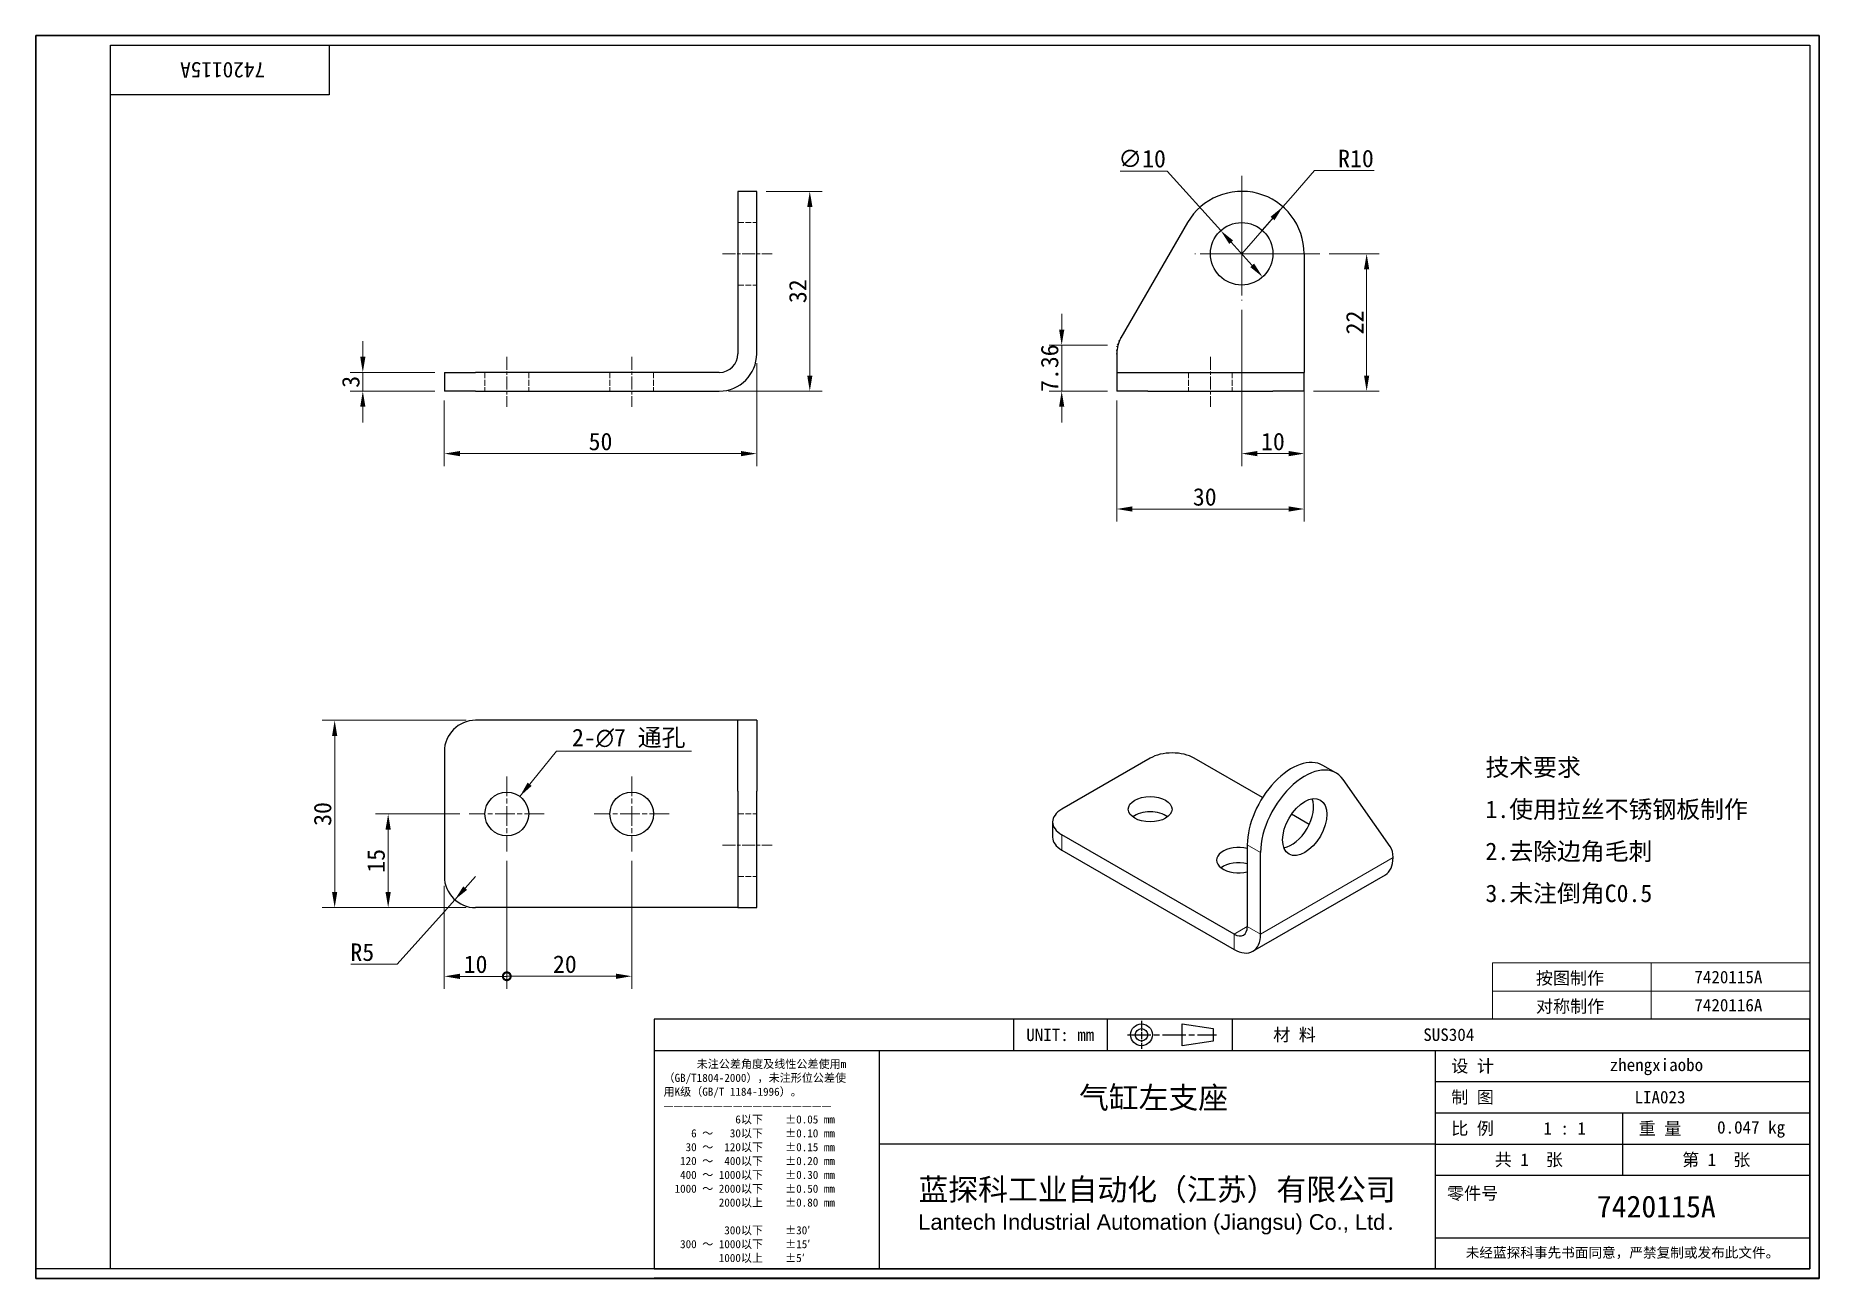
# Model space of a CAD drawing. Header units: millimetres. Extents: x 6 to 292, y 5 to 205.
import ezdxf
from ezdxf.enums import TextEntityAlignment as Align

# ---------------------------------------------------------------- set-up
doc = ezdxf.new("R2010")
doc.units = ezdxf.units.MM
for name, pattern in [('CHAIN', [0.3543, 0.2362, -0.0295, 0.0591, -0.0295]), ('DASHED', [0.2067, 0.1654, -0.0413]), ('DOTTED', [0.0482, 0.0069, -0.0413])]:
    doc.linetypes.add(name, pattern=pattern)
for name, color, linetype, lineweight in [('1', 7, 'Continuous', 18), ('可见 (ISO)', 7, 'Continuous', 25), ('可见窄的 (ISO)', 7, 'Continuous', 18), ('图框 (ISO)', 7, 'Continuous', 35), ('标题 (ISO)', 7, 'Continuous', 25), ('草图几何图元 (ISO)', 7, 'Continuous', 18)]:
    doc.layers.add(name, color=color, linetype=linetype, lineweight=lineweight)
for name, color, linetype, lineweight, true_color in [('中心标记 (ISO)', 1, 'CHAIN', 18, 0xff0000), ('中心线 (ISO)', 1, 'CHAIN', 18, 0xff0000), ('尺寸 (ISO)', 7, 'Continuous', 18, 0x008000), ('符号 (ISO)', 7, 'Continuous', 18, 0x008000), ('隐藏 (ISO)', 5, 'DASHED', 18, 0x0000ff)]:
    doc.layers.add(name, color=color, linetype=linetype, lineweight=lineweight, true_color=true_color)
doc.styles.add('文本样式164', font='SimSun.ttf')
doc.styles.add('文本样式165', font='SimSun.ttf')
doc.styles.add('文本样式74', font='SimSun.ttf')
doc.styles.add('最新国标', font='simfang.ttf')
doc.styles.add('注释文本 (ISO)', font='simfang.ttf')
doc.styles.add('添加1', font='simfang.ttf')
doc.dimstyles.new('默认 (GB)', dxfattribs={"dimtxt": 2.8, "dimasz": 2.5, "dimexe": 2, "dimexo": 1.5, "dimgap": 0.5, "dimtad": 1, "dimtoh": 1, "dimdsep": 46, "dimtxsty": '最新国标', "dimcen": 0.09, "dimdle": 10, "dimclrd": 256, "dimclre": 256, "dimclrt": 256, "dimazin": 2, "dimtfac": 0.535714, "dimtdec": 3, "dimtmove": 0, "dimatfit": 3, "dimfxl": 0, "dimtolj": 1, "dimlwd": -1, "dimlwe": -1, "dimarcsym": 0})
doc.dimstyles.new('默认 (GB)$7', dxfattribs={"dimtxt": 2.8, "dimasz": 2.5, "dimexe": 2, "dimexo": 1.5, "dimgap": 0.5, "dimtad": 1, "dimtoh": 1, "dimdsep": 46, "dimtxsty": '最新国标', "dimcen": 0.09, "dimdle": 10, "dimclrd": 256, "dimclre": 256, "dimclrt": 256, "dimazin": 2, "dimtfac": 0.535714, "dimtdec": 3, "dimtmove": 0, "dimatfit": 3, "dimfxl": 0, "dimtolj": 1, "dimlwd": -1, "dimlwe": -1, "dimarcsym": 0})

# ---------------------------------------------------------------- blocks, each defined once
blk = doc.blocks.new('图框 最新国标')
at = {"layer": '图框 (ISO)'}
for p, q in [((6, 7), (6, 204.5)), ((6, 204.5), (291.5, 204.5)), ((291.5, 204.5), (291.5, 5.5)), ((6, 7), (6, 5.5)), ((6, 7), (6, 5.5)), ((291.5, 5.5), (6, 5.5))]:
    blk.add_line(p, q, dxfattribs=at)
at = {"layer": '图框 (ISO)', "color": 7, "linetype": 'Continuous', "lineweight": 25}
for p, q in [((18, 203), (290, 203)), ((18, 7), (18, 203)), ((18, 203), (290, 203)), ((53, 203), (53, 195)), ((290, 203), (290, 7)), ((290, 203), (290, 7)), ((53, 195), (18, 195)), ((290, 7), (6, 7)), ((290, 7), (18, 7))]:
    blk.add_line(p, q, dxfattribs=at)
at = {"layer": '图框 (ISO)', "style": '文本样式74'}
blk.add_attdef('零件代号_001', (42.73, 200.25), '', height=2.5, rotation=180, dxfattribs=at)
blk = doc.blocks.new('标题栏 最新国标')
at = {"layer": '标题 (ISO)'}
for p, q in [((381.98, -183.84), (196.98, -183.84)), ((196.98, -183.84), (196.98, -223.84)), ((254.48, -183.84), (254.48, -188.84)), ((269.48, -183.84), (269.48, -188.84)), ((281.48, -188.09), (281.48, -184.59)), ((281.48, -184.59), (286.48, -185.34)), ((286.48, -185.34), (286.48, -187.34)), ((289.48, -183.84), (289.48, -188.84)), ((381.98, -223.84), (381.98, -183.84)), ((383.48, -183.84), (383.48, -225.34)), ((286.48, -187.34), (281.48, -188.09)), ((196.98, -188.84), (381.98, -188.84)), ((232.98, -188.84), (232.98, -223.84)), ((321.98, -188.84), (321.98, -223.84)), ((321.98, -193.84), (381.98, -193.84)), ((321.98, -198.84), (381.98, -198.84)), ((351.98, -198.84), (351.98, -208.84)), ((321.98, -203.84), (232.98, -203.84)), ((321.98, -203.84), (381.98, -203.84)), ((321.98, -208.84), (381.98, -208.84)), ((321.98, -218.84), (381.98, -218.84)), ((196.98, -223.84), (381.98, -223.84)), ((383.48, -225.34), (196.98, -225.34))]:
    blk.add_line(p, q, dxfattribs=at)
at = {"layer": '标题 (ISO)', "linetype": 'CHAIN', "ltscale": 5.000333}
blk.add_line((274.98, -184.09), (274.98, -188.59), dxfattribs=at)
at = {"layer": '标题 (ISO)', "linetype": 'CHAIN', "ltscale": 15.834605}
blk.add_line((272.73, -186.34), (286.98, -186.34), dxfattribs=at)
at = {"layer": '标题 (ISO)'}
for radius in [1.75, 1]:
    blk.add_circle((274.98, -186.34), radius, dxfattribs=at)
at = {"layer": '1', "style": '文本样式164'}
for s, p in [('UNIT: mm', (261.98, -186.34)), ('材 料', (299.48, -186.34)), ('设 计', (327.98, -191.34)), ('制 图', (327.98, -196.34)), ('比 例', (327.98, -201.34)), ('重 量', (357.98, -201.34)), ('共 1  张', (336.98, -206.34)), ('第 1  张', (366.98, -206.34))]:
    blk.add_text(s, height=2, dxfattribs=at).set_placement(p, align=Align.MIDDLE_CENTER)
at = {"layer": '标题 (ISO)', "style": '注释文本 (ISO)'}
for s, insert, char_height, attachment_point, line_spacing_factor in [('\\fSimSun|b0|i0;{\\H1.3000;      未注公差角度及线性公差使用m\\P}\\fSimSun|b0|i0;{\\H1.3000;（GB/T1804-2000），未注形位公差使\\P}\\fSimSun|b0|i0;{\\H1.3000;用K级（GB/T 1184-1996）。\\P}\\fSimSun|b0|i0;{\\H1.3000;—————————————————\\P}\\fSimSun|b0|i0;{\\H1.3000;             6以下    ±0.05 mm\\P}\\fSimSun|b0|i0;{\\H1.3000;     6 ～   30以下    ±0.10 mm\\P}\\fSimSun|b0|i0;{\\H1.3000;    30 ～  120以下    ±0.15 mm\\P}\\fSimSun|b0|i0;{\\H1.3000;   120 ～  400以下    ±0.20 mm\\P}\\fSimSun|b0|i0;{\\H1.3000;   400 ～ 1000以下    ±0.30 mm\\P}\\fSimSun|b0|i0;{\\H1.3000;  1000 ～ 2000以下    ±0.50 mm\\P}\\fSimSun|b0|i0;{\\H1.3000;          2000以上    ±0.80 mm\\P}\\fSimSun|b0|i0;{\\H1.3000;\\P}\\fSimSun|b0|i0;{\\H1.3000;           300以下    ±30′\\P}\\fSimSun|b0|i0;{\\H1.3000;   300 ～ 1000以下    ±15′\\P}\\fSimSun|b0|i0;{\\H1.3000;          1000以上    ±5′}', (198.48, -206.63), 1.3, 4, 1.023913), ('{\\fMicrosoft YaHei|b0|i0|c134|p34;\\H1.75x;蓝探科工业自动化（江苏）有限公司\\P\\fArial|b0|i0|c0|p34;\\H0.71429x;Lantech Industrial Automation (Jiangsu) Co., Ltd\\fFangSong|b0|i0|c134|p49;.\\H1.15195x; }', (277.48, -213.84), 2, 5, 0.978695)]:
    blk.add_mtext(s, dxfattribs=dict(at, insert=insert, char_height=char_height, attachment_point=attachment_point, line_spacing_factor=line_spacing_factor))
at = {"layer": '标题 (ISO)', "attachment_point": 5, "style": '注释文本 (ISO)'}
for s, insert, char_height in [('\\fFangSong|b0|i0;LIA023', (357.98, -196.34), 2), ('\\fFangSong|b0|i0;零件号', (327.98, -211.84), 2), ('\\fSimSun|b0|i0;{\\H1.6000;未经蓝探科事先书面同意，严禁复制或发布此文件。}', (351.98, -221.34), 1.6)]:
    blk.add_mtext(s, dxfattribs=dict(at, insert=insert, char_height=char_height))
at = {"layer": '标题 (ISO)'}
for tag, p, height, style in [('材料_001', (320.09, -187.33), 2, '注释文本 (ISO)'), ('设计人_001', (349.92, -192.16), 2, '注释文本 (ISO)'), ('库存编号_001', (264.98, -198.16), 3.5, '文本样式165'), ('视图比例_001', (339.32, -202.33), 2, '注释文本 (ISO)'), ('质量\\P3;_001', (367.12, -202.16), 2, '注释文本 (ISO)'), ('零件代号_001', (347.86, -215.59), 3.5, '文本样式165')]:
    blk.add_attdef(tag, p, '', height=height, dxfattribs=dict(at, style=style))
blk = doc.blocks.new('*D5')
at = {"layer": 'Defpoints', "color": 0, "transparency": 16777216}
for p in [(121.41, 153.57), (71.41, 147.57), (121.41, 137.57)]:
    blk.add_point(p, dxfattribs=at)
at = {"layer": '尺寸 (ISO)', "color": 116, "true_color": 0x00803f, "transparency": 16777216}
for p, q in [((121.41, 152.07), (121.41, 135.57)), ((71.41, 146.07), (71.41, 135.57)), ((73.91, 137.57), (118.91, 137.57))]:
    blk.add_line(p, q, dxfattribs=at)
for points in [[(73.91, 137.99), (73.91, 137.15), (71.41, 137.57)], [(118.91, 137.99), (118.91, 137.15), (121.41, 137.57)]]:
    blk.add_solid(points, dxfattribs=at)
at = {"layer": '尺寸 (ISO)', "transparency": 16777216, "insert": (96.41, 139.49), "char_height": 2.8, "attachment_point": 5, "style": '最新国标'}
blk.add_mtext('\\A1;50', dxfattribs=at)
blk = doc.blocks.new('*D6')
at = {"layer": 'Defpoints', "color": 0, "transparency": 16777216}
for p in [(76.41, 94.86), (53.86, 64.86), (76.41, 64.86)]:
    blk.add_point(p, dxfattribs=at)
at = {"layer": '尺寸 (ISO)', "color": 116, "true_color": 0x00803f, "transparency": 16777216}
for p, q in [((74.91, 94.86), (51.86, 94.86)), ((53.86, 92.36), (53.86, 67.36)), ((74.91, 64.86), (51.86, 64.86))]:
    blk.add_line(p, q, dxfattribs=at)
for points in [[(53.44, 92.36), (54.27, 92.36), (53.86, 94.86)], [(53.44, 67.36), (54.27, 67.36), (53.86, 64.86)]]:
    blk.add_solid(points, dxfattribs=at)
at = {"layer": '尺寸 (ISO)', "transparency": 16777216, "insert": (51.94, 79.86), "char_height": 2.8, "attachment_point": 5, "rotation": 90, "style": '最新国标'}
blk.add_mtext('\\A1;30', dxfattribs=at)
blk = doc.blocks.new('*D7')
at = {"layer": 'Defpoints', "color": 0, "transparency": 16777216}
for p in [(211.54, 169.57), (209.04, 147.57), (219.04, 147.57)]:
    blk.add_point(p, dxfattribs=at)
at = {"layer": '尺寸 (ISO)', "color": 116, "true_color": 0x00803f, "transparency": 16777216}
for p, q in [((213.04, 169.57), (221.04, 169.57)), ((219.04, 167.07), (219.04, 150.07)), ((210.54, 147.57), (221.04, 147.57))]:
    blk.add_line(p, q, dxfattribs=at)
for points in [[(218.62, 167.07), (219.46, 167.07), (219.04, 169.57)], [(218.62, 150.07), (219.46, 150.07), (219.04, 147.57)]]:
    blk.add_solid(points, dxfattribs=at)
at = {"layer": '尺寸 (ISO)', "transparency": 16777216, "insert": (217.14, 158.57), "char_height": 2.8, "attachment_point": 5, "rotation": 90, "style": '最新国标'}
blk.add_mtext('\\A1;22', dxfattribs=at)
blk = doc.blocks.new('*D8')
at = {"layer": 'Defpoints', "color": 0, "transparency": 16777216}
for p in [(205.62, 177.1), (199.04, 169.57)]:
    blk.add_point(p, dxfattribs=at)
at = {"layer": '尺寸 (ISO)', "color": 116, "true_color": 0x00803f, "transparency": 16777216}
for p, q in [((210.69, 182.9), (207.27, 178.98)), ((220.24, 182.9), (210.69, 182.9)), ((199.04, 169.57), (205.62, 177.1)), ((205.62, 177.1), (207.27, 178.98)), ((203.98, 175.22), (202.33, 173.33))]:
    blk.add_line(p, q, dxfattribs=at)
blk.add_solid([(203.66, 175.49), (204.29, 174.94), (205.62, 177.1)], dxfattribs=at)
at = {"layer": '尺寸 (ISO)', "transparency": 16777216, "insert": (217.33, 184.81), "char_height": 2.8, "attachment_point": 5, "style": '最新国标'}
blk.add_mtext('\\A1;R10', dxfattribs=at)
blk = doc.blocks.new('*D9')
at = {"layer": 'Defpoints', "color": 0, "transparency": 16777216}
for p in [(195.69, 173.28), (202.39, 165.86)]:
    blk.add_point(p, dxfattribs=at)
at = {"layer": '尺寸 (ISO)', "color": 116, "true_color": 0x00803f, "transparency": 16777216}
for p, q in [((187.09, 182.78), (179.61, 182.78)), ((195.69, 173.28), (187.09, 182.78)), ((200.72, 167.72), (197.36, 171.42))]:
    blk.add_line(p, q, dxfattribs=at)
for points in [[(197.67, 171.7), (197.05, 171.14), (195.69, 173.28)], [(201.03, 168), (200.41, 167.44), (202.39, 165.86)]]:
    blk.add_solid(points, dxfattribs=at)
at = {"layer": '尺寸 (ISO)', "transparency": 16777216, "insert": (183.1, 184.78), "char_height": 2.8, "attachment_point": 5, "style": '最新国标'}
blk.add_mtext('\\A1;∅10', dxfattribs=at)
blk = doc.blocks.new('*D10')
at = {"layer": 'Defpoints', "color": 0, "transparency": 16777216}
for p in [(179.04, 154.93), (170.23, 147.57), (179.04, 147.57)]:
    blk.add_point(p, dxfattribs=at)
at = {"layer": '尺寸 (ISO)', "color": 116, "true_color": 0x00803f, "transparency": 16777216}
for p, q in [((170.23, 157.43), (170.23, 159.93)), ((177.54, 154.93), (168.23, 154.93)), ((170.23, 154.93), (170.23, 152.43)), ((170.23, 152.43), (170.23, 150.07)), ((170.23, 147.57), (170.23, 150.07)), ((177.54, 147.57), (168.23, 147.57)), ((170.23, 145.07), (170.23, 142.57))]:
    blk.add_line(p, q, dxfattribs=at)
for points in [[(169.81, 157.43), (170.65, 157.43), (170.23, 154.93)], [(169.81, 145.07), (170.65, 145.07), (170.23, 147.57)]]:
    blk.add_solid(points, dxfattribs=at)
at = {"layer": '尺寸 (ISO)', "transparency": 16777216, "insert": (168.31, 151.25), "char_height": 2.8, "attachment_point": 5, "rotation": 90, "style": '最新国标'}
blk.add_mtext('\\A1;7.36', dxfattribs=at)
blk = doc.blocks.new('*D11')
at = {"layer": 'Defpoints', "color": 0, "transparency": 16777216}
for p in [(179.04, 147.57), (209.04, 147.57), (209.04, 128.7)]:
    blk.add_point(p, dxfattribs=at)
at = {"layer": '尺寸 (ISO)', "color": 116, "true_color": 0x00803f, "transparency": 16777216}
for p, q in [((179.04, 146.07), (179.04, 126.7)), ((209.04, 146.07), (209.04, 126.7)), ((181.54, 128.7), (206.54, 128.7))]:
    blk.add_line(p, q, dxfattribs=at)
for points in [[(181.54, 129.12), (181.54, 128.28), (179.04, 128.7)], [(206.54, 129.12), (206.54, 128.28), (209.04, 128.7)]]:
    blk.add_solid(points, dxfattribs=at)
at = {"layer": '尺寸 (ISO)', "transparency": 16777216, "insert": (193.13, 130.62), "char_height": 2.8, "attachment_point": 5, "style": '最新国标'}
blk.add_mtext('\\A1;30', dxfattribs=at)
blk = doc.blocks.new('_DotSmall')
at = {"color": 0, "linetype": 'ByBlock', "const_width": 0.5}
blk.add_lwpolyline([(-0.0625, 0, 1), (0.0625, 0, 1)], format="xyb", close=True, dxfattribs=at)
blk = doc.blocks.new('*D12')
at = {"layer": 'Defpoints', "color": 0, "transparency": 16777216}
for p in [(81.41, 73.86), (71.41, 69.86), (81.41, 53.86)]:
    blk.add_point(p, dxfattribs=at)
at = {"layer": '尺寸 (ISO)', "color": 116, "true_color": 0x00803f, "transparency": 16777216}
for p, q in [((81.41, 72.36), (81.41, 51.86)), ((71.41, 68.36), (71.41, 51.86)), ((73.91, 53.86), (81.41, 53.86))]:
    blk.add_line(p, q, dxfattribs=at)
blk.add_solid([(73.91, 54.28), (73.91, 53.44), (71.41, 53.86)], dxfattribs=at)
at = {"layer": '尺寸 (ISO)', "color": 116, "true_color": 0x00803f, "transparency": 16777216, "xscale": 2.5, "yscale": 2.5, "zscale": 2.5}
blk.add_blockref('_DotSmall', (81.41, 53.86), dxfattribs=at)
at = {"layer": '尺寸 (ISO)', "transparency": 16777216, "insert": (76.41, 55.78), "char_height": 2.8, "attachment_point": 5, "style": '最新国标'}
blk.add_mtext('\\A1;10', dxfattribs=at)
blk = doc.blocks.new('*D14')
at = {"layer": 'Defpoints', "color": 0, "transparency": 16777216}
for p in [(81.41, 73.86), (101.41, 73.86), (101.41, 53.88)]:
    blk.add_point(p, dxfattribs=at)
at = {"layer": '尺寸 (ISO)', "color": 116, "true_color": 0x00803f, "transparency": 16777216}
for p, q in [((81.41, 72.36), (81.41, 51.88)), ((101.41, 72.36), (101.41, 51.88)), ((81.41, 53.88), (98.91, 53.88))]:
    blk.add_line(p, q, dxfattribs=at)
blk.add_solid([(98.91, 54.29), (98.91, 53.46), (101.41, 53.88)], dxfattribs=at)
at = {"layer": '尺寸 (ISO)', "color": 116, "true_color": 0x00803f, "transparency": 16777216, "xscale": 2.5, "yscale": 2.5, "zscale": 2.5, "rotation": 180}
blk.add_blockref('_DotSmall', (81.41, 53.88), dxfattribs=at)
at = {"layer": '尺寸 (ISO)', "transparency": 16777216, "insert": (90.7, 55.79), "char_height": 2.8, "attachment_point": 5, "style": '最新国标'}
blk.add_mtext('\\A1;20', dxfattribs=at)
blk = doc.blocks.new('*D15')
at = {"layer": 'Defpoints', "color": 0, "transparency": 16777216}
for p in [(62.42, 79.86), (75.41, 79.86), (76.41, 64.86)]:
    blk.add_point(p, dxfattribs=at)
at = {"layer": '尺寸 (ISO)', "color": 116, "true_color": 0x00803f, "transparency": 16777216}
for p, q in [((73.91, 79.86), (60.42, 79.86)), ((62.42, 67.36), (62.42, 77.36)), ((74.91, 64.86), (60.42, 64.86))]:
    blk.add_line(p, q, dxfattribs=at)
for points in [[(62, 77.36), (62.84, 77.36), (62.42, 79.86)], [(62, 67.36), (62.84, 67.36), (62.42, 64.86)]]:
    blk.add_solid(points, dxfattribs=at)
at = {"layer": '尺寸 (ISO)', "transparency": 16777216, "insert": (60.5, 72.36), "char_height": 2.8, "attachment_point": 5, "rotation": 90, "style": '最新国标'}
blk.add_mtext('\\A1;15', dxfattribs=at)
blk = doc.blocks.new('*D16')
at = {"layer": 'Defpoints', "color": 0, "transparency": 16777216}
for p in [(199.04, 162.07), (209.04, 153.57), (209.04, 137.57)]:
    blk.add_point(p, dxfattribs=at)
at = {"layer": '尺寸 (ISO)', "color": 116, "true_color": 0x00803f, "transparency": 16777216}
for p, q in [((199.04, 160.57), (199.04, 135.57)), ((209.04, 152.07), (209.04, 135.57)), ((201.54, 137.57), (206.54, 137.57))]:
    blk.add_line(p, q, dxfattribs=at)
for points in [[(201.54, 137.99), (201.54, 137.15), (199.04, 137.57)], [(206.54, 137.99), (206.54, 137.15), (209.04, 137.57)]]:
    blk.add_solid(points, dxfattribs=at)
at = {"layer": '尺寸 (ISO)', "transparency": 16777216, "insert": (204.04, 139.49), "char_height": 2.8, "attachment_point": 5, "style": '最新国标'}
blk.add_mtext('\\A1;10', dxfattribs=at)
blk = doc.blocks.new('*D17')
at = {"layer": 'Defpoints', "color": 0, "transparency": 16777216}
for p in [(76.41, 69.86), (73.09, 66.13)]:
    blk.add_point(p, dxfattribs=at)
at = {"layer": '尺寸 (ISO)', "color": 116, "true_color": 0x00803f, "transparency": 16777216}
for p, q in [((76.41, 69.86), (73.09, 66.13)), ((74.75, 67.99), (76.41, 69.86)), ((73.09, 66.13), (71.42, 64.26)), ((63.88, 55.79), (71.42, 64.26)), ((56.42, 55.79), (63.88, 55.79))]:
    blk.add_line(p, q, dxfattribs=at)
blk.add_solid([(74.44, 68.27), (75.06, 67.72), (73.09, 66.13)], dxfattribs=at)
at = {"layer": '尺寸 (ISO)', "transparency": 16777216, "insert": (58.28, 57.71), "char_height": 2.8, "attachment_point": 5, "style": '最新国标'}
blk.add_mtext('\\A1;R5', dxfattribs=at)
blk = doc.blocks.new('表格1')
at = {"layer": '符号 (ISO)'}
for p, q in [((239.2, 56.01), (290, 56.01)), ((239.2, 56.01), (239.2, 47)), ((264.6, 56.01), (264.6, 47)), ((290, 56.01), (290, 47)), ((239.2, 51.5), (290, 51.5)), ((239.2, 47), (290, 47))]:
    blk.add_line(p, q, dxfattribs=at)
at = {"layer": '符号 (ISO)', "char_height": 2, "attachment_point": 7, "style": '注释文本 (ISO)'}
for s, insert in [('按图制作', (246.13, 52.35)), ('7420115A', (271.5, 52.72)), ('对称制作', (246.15, 47.84)), ('7420116A', (271.5, 48.22))]:
    blk.add_mtext(s, dxfattribs=dict(at, insert=insert))
blk = doc.blocks.new('*D19')
at = {"layer": 'Defpoints', "color": 0, "transparency": 16777216}
for p in [(121.41, 179.57), (115.41, 147.57), (129.91, 147.57)]:
    blk.add_point(p, dxfattribs=at)
at = {"layer": '尺寸 (ISO)', "color": 116, "true_color": 0x00803f, "transparency": 16777216}
for p, q in [((122.91, 179.57), (131.91, 179.57)), ((129.91, 177.07), (129.91, 150.07)), ((116.91, 147.57), (131.91, 147.57))]:
    blk.add_line(p, q, dxfattribs=at)
for points in [[(129.5, 177.07), (130.33, 177.07), (129.91, 179.57)], [(129.5, 150.07), (130.33, 150.07), (129.91, 147.57)]]:
    blk.add_solid(points, dxfattribs=at)
at = {"layer": '尺寸 (ISO)', "transparency": 16777216, "insert": (128, 163.57), "char_height": 2.8, "attachment_point": 5, "rotation": 90, "style": '最新国标'}
blk.add_mtext('\\A1;32', dxfattribs=at)
blk = doc.blocks.new('*D20')
at = {"layer": 'Defpoints', "color": 0, "transparency": 16777216}
for p in [(71.41, 150.57), (58.36, 147.57), (71.41, 147.57)]:
    blk.add_point(p, dxfattribs=at)
at = {"layer": '尺寸 (ISO)', "color": 116, "true_color": 0x00803f, "transparency": 16777216}
for p, q in [((58.36, 153.07), (58.36, 155.57)), ((69.91, 150.57), (56.36, 150.57)), ((58.36, 150.57), (58.36, 147.57)), ((69.91, 147.57), (56.36, 147.57)), ((58.36, 145.07), (58.36, 142.57))]:
    blk.add_line(p, q, dxfattribs=at)
for points in [[(57.95, 153.07), (58.78, 153.07), (58.36, 150.57)], [(57.95, 145.07), (58.78, 145.07), (58.36, 147.57)]]:
    blk.add_solid(points, dxfattribs=at)
at = {"layer": '尺寸 (ISO)', "transparency": 16777216, "insert": (56.45, 149.07), "char_height": 2.8, "attachment_point": 5, "rotation": 90, "style": '最新国标'}
blk.add_mtext('\\A1;3', dxfattribs=at)

msp = doc.modelspace()

# ---------------------------------------------------------------- linework, layer by layer
at = {"layer": '中心标记 (ISO)', "ltscale": 23.990969}
for p, q in [((199.0399, 182.0701), (199.0399, 167.0701)), ((199.0399, 177.0701), (199.0399, 162.0701)), ((206.5399, 169.5701), (191.5399, 169.5701)), ((211.5399, 169.5701), (196.5399, 169.5701))]:
    msp.add_line(p, q, dxfattribs=at)
at = {"layer": '中心标记 (ISO)', "ltscale": 13.334389}
for p, q in [((81.4129, 85.8607), (81.4129, 73.8607)), ((101.4129, 85.8607), (101.4129, 73.8607)), ((87.4129, 79.8607), (75.4129, 79.8607)), ((107.4129, 79.8607), (95.4129, 79.8607))]:
    msp.add_line(p, q, dxfattribs=at)
at = {"layer": '中心线 (ISO)', "ltscale": 8.88956}
for p, q in [((115.9129, 169.5701), (123.9129, 169.5701)), ((81.4129, 153.0701), (81.4129, 145.0701)), ((101.4129, 153.0701), (101.4129, 145.0701)), ((194.0399, 153.0701), (194.0399, 145.0701)), ((115.9129, 74.8607), (123.9129, 74.8607))]:
    msp.add_line(p, q, dxfattribs=at)
at = {"layer": '可见 (ISO)'}
for p, q in [((118.4129, 179.5701), (118.4129, 169.5701)), ((121.4129, 179.5701), (118.4129, 179.5701)), ((121.4129, 169.5701), (121.4129, 179.5701)), ((190.3796, 174.5701), (179.7097, 156.0894)), ((118.4129, 169.5701), (118.4129, 153.5701)), ((121.4129, 153.5701), (121.4129, 169.5701)), ((209.0399, 169.5701), (209.0399, 153.5701)), ((179.0399, 153.5894), (179.0399, 153.5701)), ((179.0399, 153.5701), (179.0399, 150.5701)), ((209.0399, 153.5701), (209.0399, 150.5701)), ((71.4129, 150.5701), (71.4129, 147.5701)), ((71.4129, 150.5701), (76.4129, 150.5701)), ((115.4129, 150.5701), (76.4129, 150.5701)), ((179.0399, 150.5701), (184.0399, 150.5701)), ((179.0399, 150.5701), (179.0399, 147.5701)), ((184.0399, 150.5701), (204.0399, 150.5701)), ((204.0399, 150.5701), (209.0399, 150.5701)), ((209.0399, 147.5701), (209.0399, 150.5701)), ((76.4129, 147.5701), (71.4129, 147.5701)), ((76.4129, 147.5701), (115.4129, 147.5701)), ((184.0399, 147.5701), (179.0399, 147.5701)), ((184.0399, 147.5701), (204.0399, 147.5701)), ((209.0399, 147.5701), (204.0399, 147.5701)), ((115.4129, 94.8607), (76.4129, 94.8607)), ((118.4129, 94.8607), (115.4129, 94.8607)), ((121.4129, 94.8607), (118.4129, 94.8607)), ((118.4129, 94.1909), (118.4129, 94.8607)), ((121.4129, 94.8607), (121.4129, 94.1909)), ((118.4129, 83.521), (118.4129, 94.1909)), ((121.4129, 94.1909), (121.4129, 83.521)), ((71.4129, 89.8607), (71.4129, 69.8607)), ((184.3862, 88.7895), (170.244, 80.6245)), ((202.3797, 82.4834), (191.4572, 88.7895)), ((214.1349, 86.427), (212.0136, 87.6518)), ((118.4129, 83.521), (118.4129, 64.8607)), ((121.4129, 64.8607), (121.4129, 83.521)), ((222.8034, 74.6513), (215.2586, 85.3848)), ((168.7796, 78.5833), (168.7796, 76.1338)), ((209.842, 78.175), (207.0136, 79.808)), ((197.8212, 60.6203), (170.244, 76.542)), ((199.9425, 74.909), (199.9425, 61.8451)), ((170.244, 74.0925), (197.8212, 58.1708)), ((202.0638, 60.6203), (202.0638, 73.6843)), ((223.277, 72.8835), (223.277, 72.8678)), ((200.8212, 57.8737), (222.0344, 70.1211)), ((115.4129, 64.8607), (76.4129, 64.8607)), ((118.4129, 64.8607), (115.4129, 64.8607)), ((118.4129, 64.8607), (121.4129, 64.8607))]:
    msp.add_line(p, q, dxfattribs=at)
for centre, radius in [((199.0399, 169.5701), 5), ((81.4129, 79.8607), 3.5), ((101.4129, 79.8607), 3.5)]:
    msp.add_circle(centre, radius, dxfattribs=at)
for centre, radius, start, end in [((199.0399, 169.5701), 10, 0, 150), ((184.0399, 153.5894), 5, 150, 180), ((115.4129, 153.5701), 3, 270, 0), ((115.4129, 153.5701), 6, 270, 0), ((76.4129, 89.8607), 5, 90, 180), ((76.4129, 69.8607), 5, 180, 270)]:
    msp.add_arc(centre, radius, start, end, dxfattribs=at)
for centre, major_axis, start_param, end_param in [((187.9217, 86.7482), (5, 0), 0.78539816, 2.35619449), ((207.0136, 78.9915), (5, 8.6603), 0, 2.35619449), ((209.1349, 77.7668), (5, 8.6603), 6.02138592, 8.6393798), ((173.7796, 78.5833), (-5, 0), 5.49778714, 7.06858347), ((184.3862, 78.175), (-3.5, 0), 3.79273011, 5.63204785), ((207.0136, 78.9915), (2.5, 4.3301), 3.57974168, 5.84503628), ((173.7796, 76.1338), (-5, 0), 0, 0.78539816), ((198.5283, 72.4595), (-3.5, 0), 4.29643689, 8.26993372), ((219.7415, 70.8422), (2.5, 4.3301), 5.49778714, 6.02138592), ((198.5283, 70.01), (-3.5, 0), 4.29643689, 5.63204785), ((219.0344, 75.3173), (3, -5.1962), 0, 0.78539816), ((197.8212, 63.0698), (1.5, -2.5981), 5.49778714, 7.06858347), ((197.8212, 63.0698), (3, -5.1962), 5.49778714, 7.06858347)]:
    msp.add_ellipse(centre, major_axis=major_axis, ratio=0.57735027, start_param=start_param, end_param=end_param, dxfattribs=at)
for centre, major_axis in [((209.1349, 77.7668), (-2.5, -4.3301)), ((184.3862, 80.6245), (-3.5, 0))]:
    msp.add_ellipse(centre, major_axis=major_axis, ratio=0.57735027, dxfattribs=at)
at = {"layer": '可见窄的 (ISO)'}
for p, q in [((170.244, 74.0925), (170.244, 76.542)), ((199.9425, 74.909), (202.0638, 73.6843)), ((223.277, 72.8678), (202.0638, 60.6203)), ((197.8212, 60.6203), (199.9425, 61.8451)), ((197.8212, 58.1708), (197.8212, 60.6203)), ((202.0638, 60.6203), (199.9425, 61.8451))]:
    msp.add_line(p, q, dxfattribs=at)
at = {"layer": '草图几何图元 (ISO)', "color": 1, "linetype": 'DOTTED', "ltscale": 10.943033, "true_color": 0xff0000}
msp.add_line((179.7097, 156.0894), (179.0399, 154.9291), dxfattribs=at)
at = {"layer": '草图几何图元 (ISO)', "color": 1, "linetype": 'DOTTED', "ltscale": 11.10017, "true_color": 0xff0000}
msp.add_line((179.0399, 153.5701), (179.0399, 154.9291), dxfattribs=at)
at = {"layer": '隐藏 (ISO)', "ltscale": 5.71399}
for p, q in [((118.4129, 174.5701), (121.4129, 174.5701)), ((118.4129, 164.5701), (121.4129, 164.5701)), ((77.9129, 150.5701), (77.9129, 147.5701)), ((84.9129, 150.5701), (84.9129, 147.5701)), ((97.9129, 150.5701), (97.9129, 147.5701)), ((104.9129, 150.5701), (104.9129, 147.5701)), ((190.5399, 150.5701), (190.5399, 147.5701)), ((197.5399, 150.5701), (197.5399, 147.5701)), ((118.4129, 79.8607), (121.4129, 79.8607)), ((118.4129, 69.8607), (121.4129, 69.8607))]:
    msp.add_line(p, q, dxfattribs=at)

# ---------------------------------------------------------------- block references
for name, p, values in [('图框 最新国标', (0, 0), {'零件代号_001': '7420115A'}), ('标题栏 最新国标', (-91.9825, 230.8443), {'零件代号_001': '7420115A', '库存编号_001': '气缸左支座', '质量\\P3;_001': '0.047 kg', '视图比例_001': '1 : 1', '设计人_001': 'zhengxiaobo', '材料_001': 'SUS304'})]:
    msp.add_blockref(name, p).add_auto_attribs(values)
msp.add_blockref('表格1', (0, 0))

# ---------------------------------------------------------------- texts
at = {"layer": '符号 (ISO)', "char_height": 2.8}
for s, insert, width, attachment_point, line_spacing_factor, style in [('2-\\fAIGDT|b0|i0;{\\H2.8000;n}\\fFangSong|b0|i0;{\\H2.8000;7 通孔}', (91.8484, 90.4039), 20.10414, 7, 0.49, '最新国标'), ('\\fFangSong|b0|i0;{\\H2.8000;技术要求\\P}\\fFangSong|b0|i0;{\\H2.8000;1.使用拉丝不锈钢板制作\\P}\\fFangSong|b0|i0;{\\H2.8000;2.去除边角毛刺\\P}\\fFangSong|b0|i0;{\\H2.8000;3.未注倒角C0.5}\\fSegoe UI|b0|i0;{\\H2.8000;\\P}', (238.0549, 77.0786), 46.109943, 4, 1.441304, '添加1')]:
    msp.add_mtext(s, dxfattribs=dict(at, insert=insert, width=width, attachment_point=attachment_point, line_spacing_factor=line_spacing_factor, style=style))

# ---------------------------------------------------------------- dimensions: what is measured, and where the dimension line sits
at = {"layer": '尺寸 (ISO)', "color": 116, "true_color": 0x00803f}
dim = msp.add_diameter_dim_2p(p1=(202.3943, 165.8623), p2=(195.6855, 173.278), dimstyle='默认 (GB)', override={"dimgap": 0.5, "dimtih": 1, "dimdec": 2, "dimlfac": 1, "dimtol": 0, "dimlim": 0, "dimtp": 0, "dimtm": 0, "dimtdec": 3, "dimatfit": 2}, dxfattribs=at)
dim.commit()
dim.dimension.update_dxf_attribs({"geometry": '*D9', "text_midpoint": (183.0993, 182.7821), "dimtype": 163})
for center, mpoint, picture, middle in [((199.0399, 169.5701), (205.6206, 177.0997), '*D8', (217.3315, 182.8974)), ((76.4129, 69.8607), (73.0863, 66.1279), '*D17', (58.28, 55.7924))]:
    dim = msp.add_radius_dim(center=center, mpoint=mpoint, dimstyle='默认 (GB)', override={"dimgap": 0.5, "dimtih": 1, "dimdec": 2, "dimlfac": 1, "dimcen": 0, "dimtol": 0, "dimlim": 0, "dimtp": 0, "dimtm": 0, "dimtdec": 3}, dxfattribs=at)
    dim.commit()
    dim.dimension.update_dxf_attribs({"geometry": picture, "text_midpoint": middle, "dimtype": 164})
for base, p1, p2, angle, override, picture, middle in [((129.9129, 147.5701), (121.4129, 179.5701), (115.4129, 147.5701), 270, {"dimgap": 0.5, "dimtoh": 0, "dimdec": 2, "dimtol": 0, "dimlim": 0, "dimtp": 0, "dimtm": 0, "dimtdec": 3, "dimtofl": 0, "dimatfit": 1}, '*D19', (129.9129, 163.5701)), ((219.0399, 147.5701), (211.5399, 169.5701), (209.0399, 147.5701), 90, {"dimgap": 0.5, "dimtoh": 0, "dimdec": 2, "dimtol": 0, "dimlim": 0, "dimtp": 0, "dimtm": 0, "dimtdec": 3, "dimtofl": 0, "dimatfit": 1}, '*D7', (219.0399, 158.5701)), ((170.2304, 147.5701), (179.0399, 154.9291), (179.0399, 147.5701), 270, {"dimgap": 0.5, "dimtoh": 0, "dimdec": 2, "dimtol": 0, "dimlim": 0, "dimtp": 0, "dimtm": 0, "dimtdec": 3, "dimtofl": 0}, '*D10', (170.2304, 151.2496)), ((209.0399, 137.5701), (199.0399, 162.0701), (209.0399, 153.5701), 180, {"dimgap": 0.5, "dimtoh": 0, "dimdec": 2, "dimtol": 0, "dimlim": 0, "dimtp": 0, "dimtm": 0, "dimtdec": 3, "dimtofl": 0, "dimatfit": 1}, '*D16', (204.0399, 137.5701)), ((58.3636, 147.5701), (71.4129, 150.5701), (71.4129, 147.5701), 90, {"dimgap": 0.5, "dimtoh": 0, "dimdec": 2, "dimtol": 0, "dimlim": 0, "dimtp": 0, "dimtm": 0, "dimtdec": 3, "dimtofl": 1, "dimatfit": 1}, '*D20', (58.3636, 149.0701)), ((209.0399, 128.6992), (179.0399, 147.5701), (209.0399, 147.5701), 180, {"dimgap": 0.5, "dimtoh": 0, "dimdec": 2, "dimtol": 0, "dimlim": 0, "dimtp": 0, "dimtm": 0, "dimtdec": 3, "dimtofl": 0, "dimatfit": 1}, '*D11', (193.1251, 128.6992)), ((53.8579, 64.8607), (76.4129, 94.8607), (76.4129, 64.8607), 90, {"dimgap": 0.5, "dimtoh": 0, "dimdec": 2, "dimtol": 0, "dimlim": 0, "dimtp": 0, "dimtm": 0, "dimtdec": 3, "dimtofl": 0, "dimatfit": 1}, '*D6', (53.8579, 79.8607)), ((62.4207, 79.8607), (76.4129, 64.8607), (75.4129, 79.8607), 90, {"dimgap": 0.5, "dimtoh": 0, "dimdec": 2, "dimtol": 0, "dimlim": 0, "dimtp": 0, "dimtm": 0, "dimtdec": 3, "dimtofl": 0, "dimatfit": 1}, '*D15', (62.4207, 72.3607)), ((81.4129, 53.8607), (71.4129, 69.8607), (81.4129, 73.8607), 180, {"dimgap": 0.5, "dimtoh": 0, "dimdec": 2, "dimblk2": 'DotSmall', "dimsah": 1, "dimdle": 0, "dimtol": 0, "dimlim": 0, "dimtp": 0, "dimtm": 0, "dimtdec": 3, "dimtofl": 0, "dimatfit": 1}, '*D12', (76.4129, 53.8607)), ((101.4129, 53.8761), (81.4129, 73.8607), (101.4129, 73.8607), 180, {"dimgap": 0.5, "dimtoh": 0, "dimdec": 2, "dimblk1": 'DotSmall', "dimsah": 1, "dimdle": 0, "dimtol": 0, "dimlim": 0, "dimtp": 0, "dimtm": 0, "dimtdec": 3, "dimtofl": 0, "dimatfit": 1}, '*D14', (90.6982, 53.8761))]:
    dim = msp.add_linear_dim(base=base, p1=p1, p2=p2, angle=angle, dimstyle='默认 (GB)', override=override, dxfattribs=at)
    dim.commit()
    dim.dimension.update_dxf_attribs({"geometry": picture, "text_midpoint": middle, "dimtype": 160})
dim = msp.add_linear_dim(base=(121.4129, 137.5701), p1=(71.4129, 147.5701), p2=(121.4129, 153.5701), dimstyle='默认 (GB)', override={"dimgap": 0.5, "dimtoh": 0, "dimdec": 2, "dimtol": 0, "dimlim": 0, "dimtp": 0, "dimtm": 0, "dimtdec": 3, "dimtofl": 0, "dimatfit": 1}, dxfattribs=at)
dim.commit()
dim.dimension.update_dxf_attribs({"geometry": '*D5', "text_midpoint": (96.4129, 137.5701), "dimtype": 160})

# ---------------------------------------------------------------- leaders
at = {"layer": '符号 (ISO)', "annotation_type": 0, "has_hookline": 1, "hookline_direction": 0, "text_width": 19.113}
msp.add_leader([(83.4946, 82.6743), (89.3484, 89.9373), (91.8484, 89.9373)], dimstyle='默认 (GB)$7', override={"dimgap": 0, "dimtad": 1}, dxfattribs=at)

doc.saveas('drawing.dxf')
